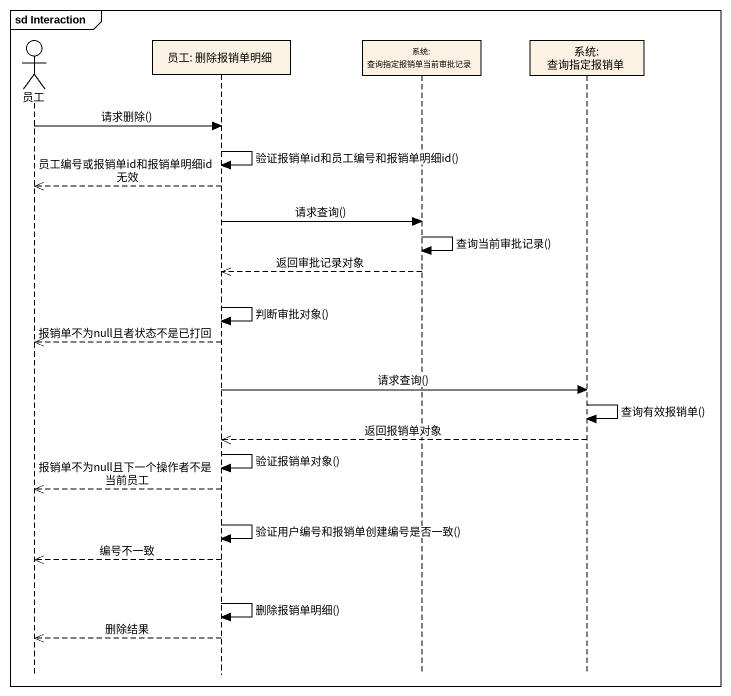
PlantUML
@startuml
mainframe sd Interaction
hide footbox
actor 员工
participant "员工: 删除报销单明细" as 员工_删除报销单明细
participant "系统: 查询指定报销单当前审批记录" as 系统_查询指定报销单当前审批记录
participant "系统: 查询指定报销单" as 系统_查询指定报销单

员工 -> 员工_删除报销单明细 : 请求删除()
员工_删除报销单明细 -> 员工_删除报销单明细 : 验证报销单id和员工编号和报销单明细id()
员工_删除报销单明细 -->> 员工 : 员工编号或报销单id和报销单明细id无效
员工_删除报销单明细 -> 系统_查询指定报销单当前审批记录 : 请求查询()
系统_查询指定报销单当前审批记录 -> 系统_查询指定报销单当前审批记录 : 查询当前审批记录()
系统_查询指定报销单当前审批记录 -->> 员工_删除报销单明细 : 返回审批记录对象
员工_删除报销单明细 -> 员工_删除报销单明细 : 判断审批对象()
员工_删除报销单明细 -->> 员工 : 报销单不为null且者状态不是已打回
员工_删除报销单明细 -> 系统_查询指定报销单 : 请求查询()
系统_查询指定报销单 -> 系统_查询指定报销单 : 查询有效报销单()
系统_查询指定报销单 -->> 员工_删除报销单明细 : 返回报销单对象
员工_删除报销单明细 -> 员工_删除报销单明细 : 验证报销单对象()
员工_删除报销单明细 -->> 员工 : 报销单不为null且下一个操作者不是当前员工
员工_删除报销单明细 -> 员工_删除报销单明细 : 验证用户编号和报销单创建编号是否一致()
员工_删除报销单明细 -->> 员工 : 编号不一致
员工_删除报销单明细 -> 员工_删除报销单明细 : 删除报销单明细()
员工_删除报销单明细 -->> 员工 : 删除结果
@enduml
